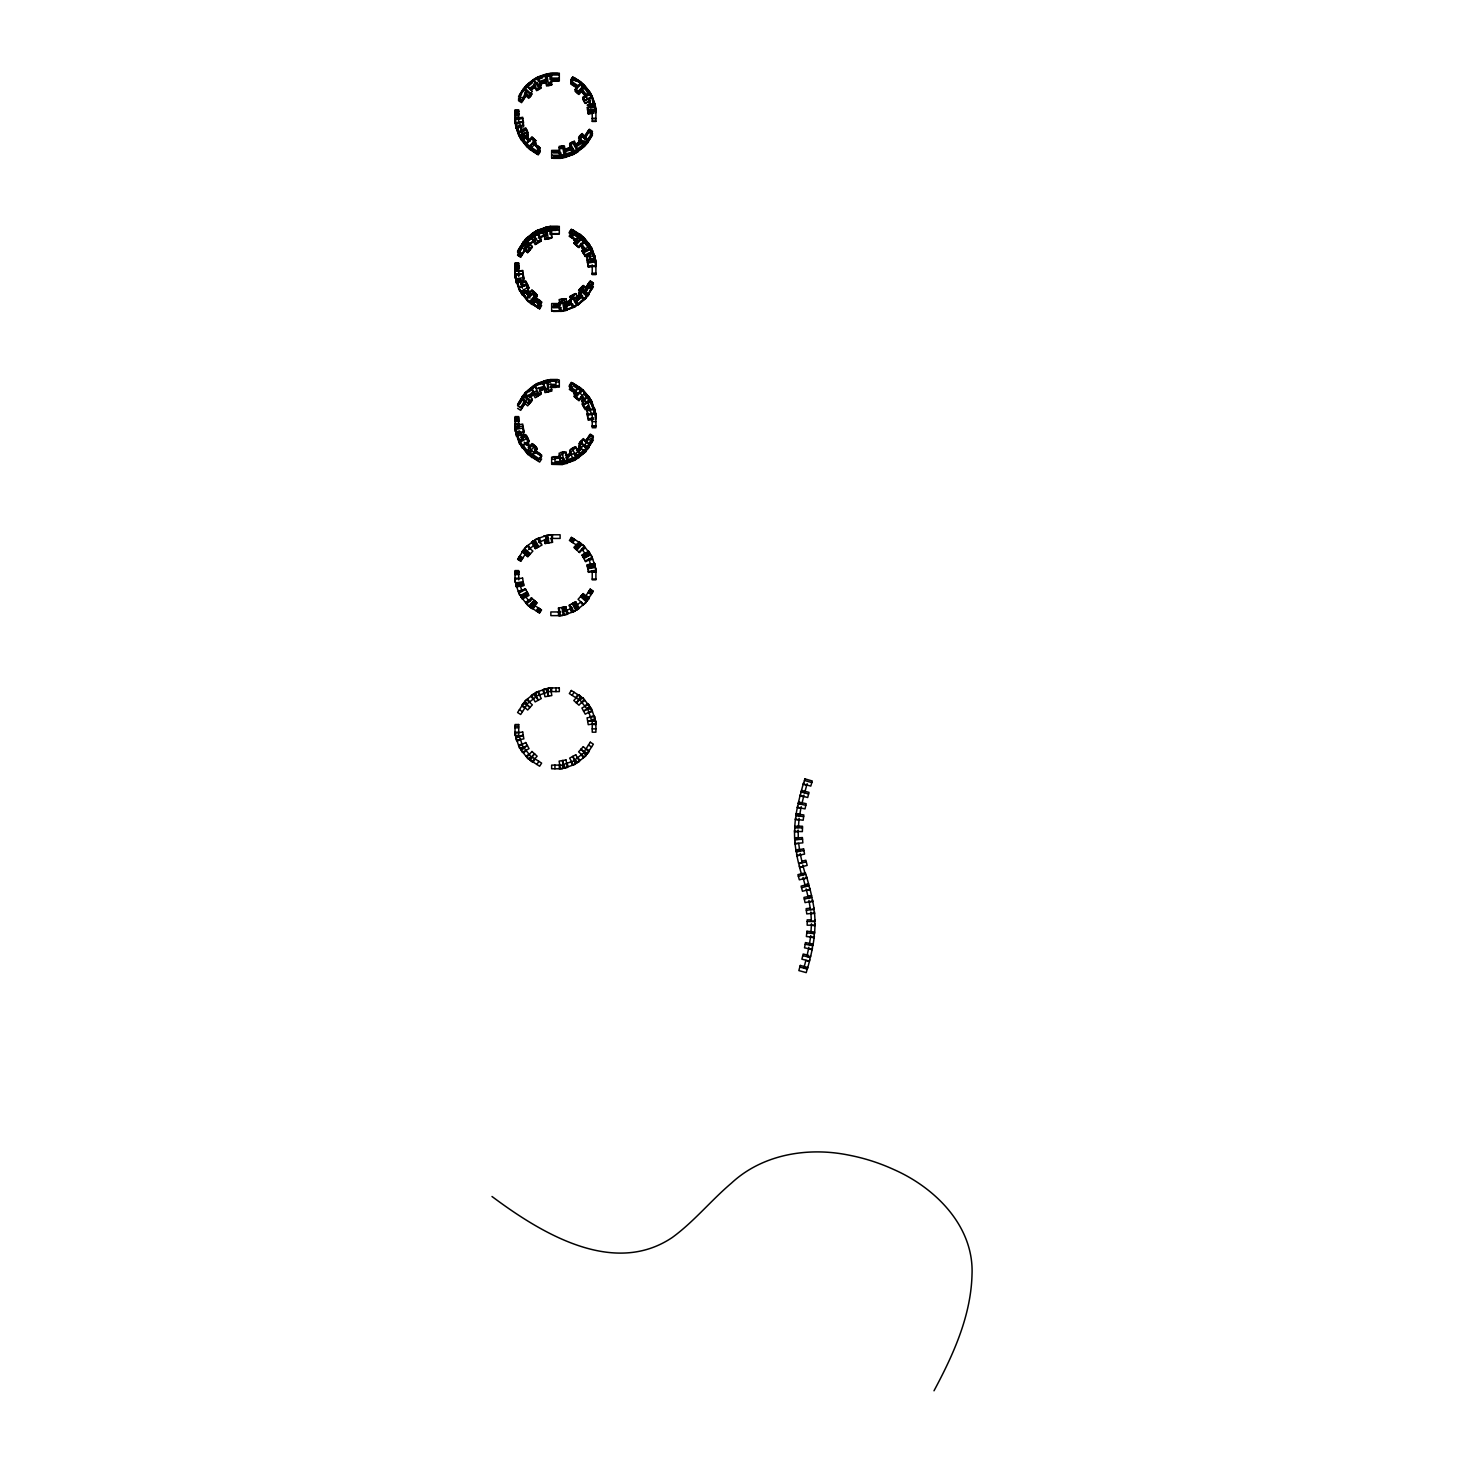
<?xml version="1.0" encoding="UTF-8"?>
<svg xmlns="http://www.w3.org/2000/svg" width="1464" height="1464" viewBox="0 0 1464 1464"><rect width="100%" height="100%" fill="white"/><g stroke="black" fill="none" stroke-linecap="round" stroke-linejoin="round"><path stroke-width="1.5" d="M814.844 919.886L814.826 925.211L807.176 925.193L807.176 919.868L811.019 919.886M794.897 826.007L794.714 831.332L802.364 831.607L802.547 826.282L796.819 826.062M811.44 923.784L810.928 933.08L814.606 933.282L815.1 923.985M795.483 817.955L794.678 827.233L798.337 827.544L799.143 818.266M796.288 813.947L795.574 819.218L803.169 820.243L803.864 814.954L798.173 814.204M810.763 935.569L809.354 944.774L812.996 945.323L814.387 936.118M797.569 805.987L795.94 815.155L799.545 815.796L801.192 806.646M808.897 947.263L806.884 956.358L810.47 957.163L812.483 948.068M800.405 794.257L798.228 803.297L801.796 804.175L803.974 795.117M810.599 955.846L809.336 961.024L801.888 959.194L803.169 954.016L808.75 955.388M809.83 959.798L807.451 968.802L803.901 967.869L805.859 960.457L809.409 961.391M803.608 782.673L801.137 791.64L804.669 792.628L807.158 783.643M933.995 1390.8C953.21 1354.895 970.888 1316.246 972.005 1274.851C974.237 1226.503 935.423 1187.816 893.9 1169.571A196.524 196.524 0 0 0 849.285 1155.224C808.421 1146.715 762.653 1154.053 731.378 1183.187C710.937 1200.498 693.973 1221.69 672.232 1237.519C613.196 1277.139 540.911 1233.017 491.996 1196.491M519.391 95.014L523.526 88.572M518.494 96.899L522.63 90.292M519.391 96.661L523.526 90.219M518.494 99.387L521.587 94.117M520.562 97.448L518.494 100.668L521.587 102.663L525.722 96.221M521.587 101.364L525.722 94.483M522.483 100.979L526.619 94.263M570.722 80.081L572.698 76.988L579.14 81.124L572.698 77.153L570.722 80.246M572.698 79.623L570.722 82.716L573.943 84.784M536.849 153.445L538.843 150.353M540.234 150.499L538.24 153.592L535.019 151.524M540.234 151.799L538.24 154.891L531.798 150.755M584.337 136.719L588.473 130.259L591.566 132.254M585.234 135.823L589.37 129.216L592.462 131.357L590.395 134.578M584.337 138.366L588.473 131.906L591.566 133.901M518.494 249.539L523.526 241.725M589.351 138.677L592.462 133.846L589.37 131.851M517.597 251.277L523.526 242.219M587.43 142.685L591.566 135.969M521.733 245.11L517.597 251.552L520.69 253.547M588.327 141.569L592.462 135.127M517.597 252.577L521.733 245.714M518.494 251.369L522.63 244.927M519.391 251.296L523.526 244.854M521.733 248.569L517.597 255.011L520.69 256.987M521.587 254.516L524.679 249.685M521.587 255.248L526.619 247.288L523.526 245.293L519.391 251.735L522.483 253.73M525.722 249.338L520.69 257.188L517.597 255.212M569.331 232.319L571.308 229.226L580.549 235.32M569.331 232.611L571.308 229.519M569.331 233.636L571.308 230.104M570.722 233.124L572.698 230.031M570.722 234.698L572.698 231.605L579.14 235.759M570.722 237.131L572.698 234.039M572.113 237.369L574.089 234.277L580.549 238.412L578.554 241.505L570.722 236.601M533.189 304.585L535.183 301.493L541.625 305.628L539.63 308.922L531.798 303.872M577.749 237.113L575.773 240.206L569.331 236.07L571.308 232.977L579.14 238.175M536.849 306.452L538.843 303.359L532.402 299.223L530.407 302.316L538.24 307.477M538.24 305.573L540.234 302.481L535.403 299.388M539.63 305.281L541.625 302.188L535.183 298.052M538.24 308.007L540.234 304.915L533.793 300.779M539.63 305.866L541.625 302.774M585.234 288.463L589.37 282.021M585.362 288.262L590.267 280.96L593.359 282.955M586.112 287.694L590.267 281.253L593.359 283.229L591.291 286.468M586.112 288.28L590.267 281.838L593.359 283.833L590.248 289.085M585.234 290.293L589.37 283.833L592.462 285.828M585.362 291.391L588.473 286.56L591.566 288.536M587.43 294.978L592.462 286.999M517.597 404.412L522.63 396.25M592.462 287.731L587.43 295.435L584.337 293.44L588.473 286.999L591.566 288.994M519.391 401.795L523.526 395.353M587.43 295.838L593.359 286.688L590.267 284.693L585.234 292.709L588.327 294.685M517.597 405.729L521.733 399.288M519.391 403.844L523.526 397.403M519.519 404.064L522.63 399.233M522.483 405.821L526.619 399.379M521.587 407.651L524.679 402.82M525.722 401.941L521.587 408.383L518.494 406.406M525.576 402.435L520.69 410.341L517.597 408.346M569.331 385.471L571.308 382.378L577.749 386.514M569.331 386.789L571.308 383.696L577.749 387.832M570.722 386.02L572.698 382.928L579.14 387.082M571.308 386.313L569.331 389.406L574.163 392.517M572.698 386.661L570.722 389.753L575.553 392.846M539.63 458.141L541.625 455.048L535.183 450.894M540.234 457.518L538.24 460.611L530.407 455.853M539.63 459.44L541.625 456.347L536.794 453.254M541.625 458.982L539.63 462.075L533.189 457.939M585.234 441.616L590.267 434.113L593.359 436.089M585.362 441.89L588.473 437.059M586.112 441.872L590.267 435.412L593.359 437.407L589.205 443.848M589.351 444.965L591.419 441.744M592.462 440.865L588.327 447.307L585.234 445.331M587.43 448.972L593.359 440.024L590.267 438.047M570.649 541.277L572.644 538.185M570.887 541.424L572.863 538.331M571.729 541.954L573.705 538.862M572.113 542.211L574.089 539.118M572.79 542.65L574.766 539.557M533.116 608.896L535.11 605.803M536.172 610.854L538.166 607.761M536.849 611.293L538.843 608.201M578.554 546.346L580.549 543.254M537.251 611.549L539.228 608.457M538.075 612.08L540.161 609.061M538.313 612.227L540.289 609.134M539.191 612.794L541.186 609.701M572.113 695.345L574.089 692.252M533.189 762.085L535.183 758.993M575.773 697.706L577.749 694.613M536.849 764.446L538.843 761.353M524.203 87.694L526.674 84.985M523.087 89.432L525.558 86.705M524.203 89.341L526.674 86.632M523.087 91.463L525.558 88.755L531.231 93.897L528.76 96.624L524.496 92.763M529.858 96.844L532.347 93.842M531.231 95.618L528.76 98.344L524.496 94.483M528.12 141.02L531.981 136.774L535.916 140.69M529.401 141.239L531.981 138.421L534.689 140.892M581.611 89.396L577.749 93.659L575.023 91.189M582.837 89.963L578.975 94.483L576.249 91.738M578.609 137.122L581.08 134.413M582.196 133.517L579.726 136.244L582.196 133.681L586.442 137.543M578.609 138.769L581.08 136.06M579.726 138.897L582.196 136.17L585.033 138.751M578.609 141.111L581.08 138.128M584.282 146.272L586.753 143.271L583.916 140.709M585.38 145.32L587.869 142.612M523.087 242.072L526.674 238.138M521.971 243.921L526.674 238.632M523.087 243.884L525.558 241.176M524.203 243.994L526.674 241.267L532.347 246.428L528.76 250.198M528.76 250.93L532.347 246.867L526.674 241.725L524.203 244.433L529.858 249.594M532.347 247.27L527.644 252.522L521.971 247.361L525.558 243.591L529.803 247.453M530.114 249.996L527.644 252.723L524.807 250.143M577.676 238.76L573.797 243.024L578.975 247.636L581.556 244.799M528.12 294.173L531.981 289.927L535.916 293.495M529.401 293.239L531.981 290.421L537.142 294.941M575.023 244.305L580.183 238.632L582.892 241.103M526.82 298.729L531.981 293.056L534.689 295.527M576.249 244.763L581.409 239.09L584.118 241.56L578.975 247.233L575.023 243.774M529.327 297.101L533.207 292.837L535.916 295.307L533.335 298.144M578.975 246.19L581.556 243.353M578.975 246.775L584.118 241.121L581.409 238.65M529.547 301.639L534.689 295.966L531.981 293.495L526.82 299.168L530.773 302.883M534.561 298.07L537.142 295.234L534.415 292.763M534.561 298.656L537.142 295.82L534.415 293.349M530.773 303.414L537.142 296.259M533.28 302.938L537.142 298.674L534.415 296.204M578.609 290.293L582.196 286.322M578.609 290.787L583.312 285.443L586.131 288.024M580.842 289.048L583.312 286.322M579.726 290.878L583.312 286.761M578.609 292.818L581.08 290.092M581.08 290.695L578.609 293.422L584.282 298.565L587.869 294.465M578.609 294.264L583.312 289.177M587.869 295.197L584.282 299.022L578.609 293.861L581.08 291.153L586.753 296.295M584.282 299.406L588.967 294.337L582.196 288.152M585.38 298.436L588.967 294.52M521.971 396.781L525.558 392.498M524.203 394.493L526.674 391.766M521.971 398.08L524.441 395.372M526.674 393.816L524.203 396.543L529.858 401.685L532.347 398.958L528.083 395.097M524.203 397.988L526.674 395.262M527.644 402.801L530.114 400.075L524.441 394.932L521.971 397.659L528.76 404.082L531.231 401.356M532.347 400.404L527.644 405.857L523.398 401.996M576.377 393.523L573.797 396.36L578.975 400.77L581.556 397.933M528.12 447.801L531.981 443.555L537.142 448.094L534.561 450.912M580.183 391.254L575.023 396.909L577.749 399.398M581.409 391.181L576.249 396.854L578.975 399.324L584.118 393.67M532.127 450.912L529.547 453.73L526.82 451.26L531.981 445.605L534.689 448.076M534.561 452.23L537.142 449.393L534.415 446.923M579.726 442.201L583.312 438.578L586.131 441.158M578.609 443.921L581.08 441.195M580.842 442.622L583.312 439.895M579.726 445.184L582.196 442.457M578.609 447.417L582.196 443.189M586.497 447.325L588.967 444.617L583.312 439.456L580.842 442.183L587.869 448.332L585.38 451.058M584.282 452.559L588.967 447.673M577.731 543.181L573.87 547.426L579.561 552.605L584.722 546.95L579.012 541.753M580.128 542.76L574.968 548.433L580.33 542.943M575.901 549.293L578.481 546.456M526.82 604.01L531.981 598.337M576.249 549.604L581.409 543.931M529.748 601.484L532.31 598.648M576.853 550.135L581.995 544.462M528.943 605.931L534.104 600.277M529.547 606.48L534.689 600.807M578.975 552.074L584.118 546.401M529.895 606.791L535.037 601.118M530.718 607.542L535.769 601.796M530.828 607.633L535.97 601.979M534.177 605.51L536.757 602.674M576.249 702.738L581.409 697.065M576.523 702.995L581.684 697.322M529.273 759.377L534.415 753.704M529.547 759.615L534.689 753.96M527.461 84.217L533.482 79.495M526.162 85.589L532.182 80.849M526.162 85.754L532.182 81.014M527.461 85.864L533.482 81.142M526.162 87.785L532.182 83.064M529.95 89.505L534.452 85.937M531.249 89.652L535.751 86.102M531.249 89.926L534.452 87.675M575.187 144.881L581.208 140.141M576.487 144.204L581.007 140.636M576.487 144.369L581.007 140.819M576.706 145.339L581.208 141.788M578.006 145.229L582.507 141.679L584.777 144.552L578.774 149.291M578.006 145.668L581.007 143.289M578.774 149.731L584.777 144.991M577.475 151.487L583.477 146.748M577.475 151.762L584.777 146.29M526.162 238.394L533.482 232.648M524.862 239.748L533.482 233.142M530.883 235.301L524.862 240.041L527.132 242.933M524.862 240.627L529.382 237.077M524.862 241.066L527.882 238.687M526.162 240.206L532.182 235.484M527.461 240.517L533.482 235.777M524.862 243.482L530.883 238.76M532.182 237.9L526.162 242.64L528.431 245.531L534.452 240.791M528.65 245.183L534.452 240.261M581.995 244.634L584.886 242.365M526.07 298.382L528.962 296.094L524.222 290.092L521.33 292.361L527.095 299.809M576.487 297.009L581.208 293.312M577.786 296.314L581.208 293.788M577.786 296.606L580.805 294.246M576.487 298.821L581.007 295.271M576.706 299.992L581.208 296.442M582.507 296.515L576.487 301.255L578.774 304.146L586.076 298.217M580.275 301.694L584.777 298.144M577.475 304.915L584.777 298.876M524.862 392.901L532.182 386.807M527.461 391.016L533.482 386.276M524.862 394.2L530.883 389.479M528.962 391.876L533.482 388.326M529.73 395.939L535.751 391.217M529.95 396.964L534.452 393.413M530.151 397.348L533.152 394.987M585.71 402.618L588.601 400.349M589.608 400.477L586.735 402.746L581.995 396.726M576.487 450.143L579.506 447.783M576.706 450.491L581.208 446.941M577.786 450.766L580.805 448.405M581.208 448.99L575.187 453.712L577.475 456.603L583.477 451.864M578.006 451.955L581.007 449.576M584.777 452.028L578.774 456.75L576.487 453.858M578.975 456.86L583.477 453.309M580.073 456.292L586.076 451.553M524.936 547.792L534.122 540.564L536.391 543.455L528.504 549.659M528.065 605.748L520.836 596.562L523.728 594.293L529.492 601.631M521.33 597.202L524.222 594.915M524.515 595.281L521.623 597.568L528.156 593.89M582.489 550.098L585.38 547.829M525.576 602.582L528.467 600.313M586.442 555.112L589.333 552.843M526.07 603.205L528.962 600.935M586.735 555.478L589.608 553.209M586.021 602.619L576.834 609.847L574.565 606.956L581.208 601.722L583.477 604.614M581.995 702.61L584.886 700.341M523.38 752.935L526.271 750.666M584.685 706.032L587.576 703.763M526.07 756.357L528.962 754.088M534.397 78.891L537.636 77.135M532.951 80.026L536.172 78.269M532.951 80.191L536.172 78.434M538.075 89.341L541.296 87.566M538.075 89.597L541.296 87.84L539.466 84.217M539.85 88.92L536.629 90.677L533.866 85.644M522.337 129.637L525.704 127.807L527.461 131.028M582.69 97.759L590.212 93.769L591.968 97.008L585.252 100.668L583.496 97.448M520.653 132.199L525.704 129.454L527.461 132.675M585.161 96.953L590.212 94.208L591.968 97.429M521.458 132.51L526.491 129.765L528.248 132.986M524.807 132.712L519.775 135.475L521.532 138.696L528.248 135.017L526.491 131.797M589.498 97.795L584.465 100.559L582.69 97.319L589.406 93.659L591.182 96.88M520.745 138.421L527.461 134.743M585.252 103.175L590.285 100.412M588.62 101.62L585.252 103.45L583.496 99.955M569.642 143.399L572.882 141.642M571.106 142.941L574.327 141.185L577.072 146.4M571.106 143.124L574.327 141.349M572.882 143.289L569.642 145.046L571.491 148.413M576.542 152.073L573.321 153.848L569.642 147.132M573.321 154.123L576.542 152.347M574.766 153.61L577.987 151.835M532.951 232.831L537.636 230.305M531.505 233.965L536.172 231.312M531.505 234.258L534.726 232.483M532.951 234.661L536.172 232.886M534.397 235.192L537.636 233.417L541.296 240.59L538.075 242.347L534.397 235.631L537.636 233.874M536.172 235.32L531.505 237.699L535.165 244.616L541.296 240.993L539.466 237.625M538.075 241.304L541.296 239.547L539.466 236.18M538.075 241.908L541.296 240.151M536.629 243.262L539.85 241.505M520.653 283.723L525.704 280.96L528.248 285.864M522.337 283.284L525.704 281.454L529.053 287.694M586.936 247.8L581.903 250.545L585.252 256.584L588.62 254.754M582.69 252.174L589.406 248.496M520.653 286.853L525.704 284.089L527.461 287.767L520.745 291.428M521.532 292.288L518.97 288.207L525.704 284.547M583.496 252.961L590.212 249.301M523.929 286.303L527.278 284.474M586.131 254.48L589.498 252.65M586.936 254.828L591.968 252.083M521.532 293.532L528.248 289.872M574.327 293.99L569.642 296.57L571.491 299.937M569.642 297.046L575.773 293.532L577.603 296.899M572.552 295.582L575.773 293.825L578.536 298.876M571.106 297.576L574.327 295.82M572.882 297.942L569.642 299.699L573.321 306.854L576.542 305.098L572.882 298.382L569.642 300.138M572.552 299.04L575.773 297.284L577.603 300.632M574.766 306.196L577.987 304.439M573.321 307.257L579.451 304M532.951 385.984L536.172 384.209M534.397 385.691L537.636 383.934M531.505 388.418L534.726 386.661M539.85 394.658L536.629 396.415L533.866 391.382M538.075 395.902L541.296 394.127L539.466 390.778M538.404 395.994L535.165 397.769L532.42 392.718M520.653 437.352L525.704 434.588L529.053 440.554M523.124 437.388L526.491 435.54L528.248 438.761M583.496 405.07L590.212 401.392L591.968 404.613M587.814 406.168L584.465 408.017L582.69 404.778L589.406 401.118L591.182 404.339M588.62 406.461L585.252 408.291L582.69 404.046M588.62 407.907L585.252 409.737L581.903 403.881M571.106 448.899L574.327 447.142M572.552 449.759L575.773 448.002M572.882 450.473L569.642 452.248L573.321 458.964L576.542 457.207L572.552 449.32L575.773 447.563L579.451 454.279L576.212 456.036M574.766 459.348L577.987 457.573L576.157 454.224M573.321 460.41L576.542 458.653M576.212 459.092L579.451 457.335M582.16 555.368L588.876 551.69M582.654 556.283L589.388 552.623M582.782 556.521L589.516 552.861M583.258 557.4L588.308 554.636M518.97 593.048L525.704 589.37M583.496 557.802L590.212 554.142M583.88 558.516L590.596 554.838M520.361 595.573L527.077 591.895M520.745 596.269L527.461 592.609M585.252 561.023L591.968 557.363M520.964 596.69L527.681 593.012M521.568 597.788L528.284 594.128M583.496 710.955L590.212 707.277M583.66 711.266L590.376 707.606M520.562 749.092L527.278 745.432M520.745 749.422L527.461 745.743M538.624 76.677L545.871 74.17L547.06 77.647M537.068 77.555L544.297 75.048M537.068 77.72L544.297 75.213M538.624 78.324L545.871 75.817M537.068 79.77L542.485 77.885M540.07 82.606L545.505 80.74M540.07 83.045L545.505 81.179M539.832 83.869L547.06 81.362L545.871 77.885M539.832 84.143L547.06 81.636M540.07 84.345L545.505 82.46M592.426 97.996L588.949 99.204L591.456 106.433L594.933 105.225L591.877 95.727L594.933 104.017M520.031 126.142L516.554 127.35L519.061 135.017M590.925 106.195L594.384 105.005M518.531 131.687L521.989 130.479M563.878 149.621L571.125 147.114M565.452 149.401L570.869 147.535M565.452 149.584L570.869 147.699M563.878 151.268L571.125 148.761M565.086 156.813L572.314 154.306M565.086 157.069L572.314 154.58M566.641 156.813L573.888 154.306M537.068 230.36L545.871 227.341M535.495 231.239L545.871 227.817M542.741 229.025L535.495 231.532L536.702 235.009M535.495 232.117L540.93 230.232M544.297 229.683L537.068 232.19L538.276 235.667M538.624 232.959L545.871 230.47M535.495 234.972L542.741 232.465L543.949 235.942M537.068 234.606L544.297 232.099M539.832 237.278L545.249 235.411M538.276 238.083L545.505 235.576M591.877 252.613L588.418 253.821L590.925 261.05L594.384 259.842L591.346 250.875M516.023 279.972L519.482 278.782L521.989 286.011L518.531 287.219M592.426 253.528L588.949 254.718L591.456 261.965L594.933 260.757L592.426 253.071M516.554 282.186L520.031 280.997M565.452 302.225L571.125 300.266M565.452 302.462L571.125 300.76M567.007 302.298L570.631 301.053M565.452 304.036L570.869 302.17M565.69 305.281L571.125 303.396M573.888 306.909L565.086 309.819L563.878 306.342L571.125 303.853L572.314 307.312M565.086 310.222L570.521 308.337M575.443 306.726L566.641 309.929L565.452 306.47L572.68 303.963L573.888 307.422M537.068 383.513L544.297 381.006M535.495 384.392L542.741 381.884M538.624 383.477L545.871 380.969M535.495 385.691L542.741 383.184M542.247 384.263L545.871 383.001M539.832 388.985L545.249 387.1M540.07 390.065L545.505 388.198M541.643 389.808L545.249 388.546M540.326 390.54L543.949 389.296M516.554 434.808L520.031 433.6M593.853 408.401L590.376 409.591L587.869 402.362L591.346 401.154L593.853 408.822M565.452 455.359L570.869 453.492M567.007 455.158L570.631 453.913M565.69 455.78L571.125 453.895M565.69 457.829L569.313 456.567M572.314 459.422L565.086 461.929L563.878 458.452M566.641 462.551L573.888 460.044M565.086 463.374L572.314 460.867M568.215 462.569L575.443 460.062M535.586 539.301L546.621 535.476L547.829 538.953L538.587 542.156M516.023 584.813L519.482 583.605M588.949 559.559L592.426 558.351M589.223 560.328L592.682 559.12M516.499 586.186L519.976 584.996M516.591 586.442L520.013 585.106M518.256 591.291L521.733 590.083M591.31 566.348L594.787 565.159M518.531 592.042L521.989 590.852M591.456 566.788L594.933 565.598M572.497 608.201L563.128 611.458L564.317 614.917L575.37 611.092M588.949 712.712L592.426 711.504M517.103 741.077L520.58 739.887M590.376 716.811L593.853 715.603M518.531 745.194L521.989 743.987M803.443 873.148L797.917 874.685L799.344 879.827L806.719 877.778L805.292 872.636M798.356 876.277L805.731 874.228M803.407 879.004L806.957 878.034M805.017 884.787L808.549 883.817M799.655 867.64L803.205 866.67M808.512 884.164L801.101 886.123L802.455 891.265L809.867 889.325L808.933 885.775L801.522 887.715M802.162 861.161L805.877 860.228L807.158 865.407L799.728 867.255L798.85 863.687L806.28 861.839M806.536 890.478L810.123 889.618M807.945 896.316L811.514 895.456M796.928 855.909L800.515 855.104M811.477 895.84L803.974 897.414L805.054 902.629L812.557 901.074L811.806 897.469L804.303 899.024M796.379 851.883L803.901 850.493M546.932 73.914L550.556 73.31M545.303 74.682L548.927 73.914M546.932 75.561L550.556 74.957M548.927 76.128L545.303 76.732L546.566 84.29L550.189 83.668M548.195 85.186L551.818 84.564M548.195 85.461L551.818 84.839L551.196 80.794M550.189 85.406L546.566 86.01L545.615 80.355M587.357 105.06L594.915 103.798L595.793 110.349M587.357 105.225L594.915 103.962M517.03 118.236L522.703 117.285L523.581 123.031M589.534 106.03L595.189 105.079L595.793 108.702M515.145 119.774L522.703 118.493M587.357 107.714L595.189 106.305M589.534 107.677L595.189 106.726M587.631 110.075L593.304 109.123M515.419 122.72L522.977 121.457L523.581 125.52M595.519 109.617L587.979 110.898L587.357 107.275L594.915 105.994L595.519 110.056M515.767 123.397L523.307 122.116M588.254 111.191L595.793 109.928M587.979 112.618L591.749 111.978M588.254 113.698L593.908 112.746M516.023 126.343L523.581 125.081M593.908 113.021L588.254 113.972L587.357 108.995M562.743 145.796L559.12 146.4L560.401 155.166L564.024 154.562L562.743 147.004L559.12 147.626M560.749 146.638L564.372 145.851L565.324 151.689M559.12 148.047L562.743 147.443M560.749 148.669L564.372 148.065L565.653 155.623L562.03 156.227M564.024 157.069L560.401 157.673L559.12 150.115M560.401 157.947L564.024 157.343M562.03 157.947L565.653 157.343L564.372 148.505M545.303 227.341L550.556 226.463M543.675 227.945L550.556 226.957M547.298 227.615L543.675 228.238L544.297 232.007M548.927 228.549L545.303 229.153L545.926 232.922M546.932 230.196L550.556 229.592L551.818 237.992L544.937 239.236M550.556 230.049L546.932 230.653L548.195 238.193M547.298 231.074L543.675 231.678L544.937 239.437L550.189 238.522M548.927 230.964L545.303 231.587L546.566 239.126M546.566 238.595L551.818 237.589M587.082 256.859L594.64 255.596M517.03 271.389L522.703 270.437L523.856 278.526M587.357 259.695L594.915 258.414L595.793 265.002M518.915 271.572L522.703 270.932M587.357 262.111L594.915 260.848M517.03 274.518L522.703 273.567L523.856 281.582L516.298 282.845L515.145 274.848M519.189 274.518L522.977 273.878M515.145 275.287L522.703 274.024M587.631 263.099L595.189 261.818M588.254 266.265L592.023 265.643M515.767 278.91L523.307 277.648M588.254 266.723L595.793 265.442M593.908 266.155L588.254 267.107L587.082 260.317L594.64 259.037L595.793 265.844M516.023 281.198L523.581 279.917M516.298 282.662L523.856 281.381M564.372 298.674L559.12 299.571L560.072 305.226M560.749 299.516L566.019 298.729L566.971 304.677M562.377 299.626L566.019 299.022M560.749 301.09L564.372 300.486L565.013 304.256M562.743 302.078L559.12 302.7L560.401 310.697L565.653 309.929M559.12 303.139L562.743 302.536L564.024 310.075M562.377 303.066L566.019 302.462L567.282 310.02L563.658 310.624M560.749 303.524L564.372 302.902L565.653 310.46M562.03 311.063L567.282 310.222M545.303 380.475L548.927 379.871M543.675 381.079L547.298 380.475M546.932 380.713L550.556 380.091M543.675 382.397L547.298 381.793M550.556 382.141L546.932 382.745L548.195 390.302L551.818 389.698M550.189 391.144L546.566 391.748L545.926 387.978M548.195 391.748L551.818 391.126L550.867 384.026M548.561 391.968L544.937 392.572L544.297 388.802M517.03 425.018L522.703 424.066L523.856 430.8M587.704 414.221L595.244 412.958M517.03 427.067L522.703 426.115L523.856 432.1M587.631 415.19L595.189 413.928L595.793 417.551M523.252 428.037L515.694 429.318L516.298 432.941L523.856 431.679M588.254 418.814L593.908 417.862M593.908 419.308L588.254 420.26L587.357 414.001M523.581 432.539L516.023 433.82L515.145 427.378M560.749 452.413L564.372 451.809M562.377 452.486L566.019 451.864L566.641 455.652M562.743 452.596L559.12 453.2L560.072 458.854M562.743 454.627L559.12 455.231L560.401 462.789L564.024 462.185L562.377 453.364L566.019 452.742L567.282 460.3L563.658 460.904M562.03 463.685L565.653 463.082M560.401 464.234L564.024 463.63M563.658 463.96L567.282 463.356L566.641 459.586M543.748 536.025L551.342 534.744L552.623 542.302L545.011 543.565L544.388 539.795M587.174 565.177L594.732 563.914M587.357 566.22L594.896 564.958M587.393 566.495L594.951 565.214M587.558 567.465L595.116 566.202M587.631 567.922L595.189 566.659M587.778 568.727L595.317 567.446M515.621 582.947L523.179 581.684M515.767 583.752L523.307 582.471M588.254 571.546L595.793 570.283M519.61 583.569L523.38 582.928M516.005 585.179L523.545 583.916M516.042 585.454L523.6 584.191M516.225 586.497L523.764 585.216M587.631 721.075L595.189 719.812M587.704 721.441L595.244 720.16M515.694 736.538L523.252 735.257M515.767 736.886L523.307 735.623M809.189 902.025L812.831 901.421M795.062 843.941L798.703 843.429L799.747 851.023L796.105 851.517L794.824 842.294M795.885 849.889L799.527 849.376M809.958 908.192L806.152 908.632L806.756 913.92L814.368 913.06L813.746 907.753M806.335 910.279L813.947 909.4M796.672 838.03L802.4 837.536L802.839 842.861L795.208 843.502L794.769 838.177M794.897 839.842L802.528 839.183M810.946 913.664L814.606 913.463M794.495 831.753L798.173 831.68M794.623 837.756L798.301 837.683M551.654 73.2L559.303 73.2L559.303 80.868L551.654 80.868M549.988 73.529L557.656 73.529M557.656 73.694L549.988 73.694L549.988 79.422L557.656 79.422M559.303 74.408L551.654 74.408L551.654 78.086L559.303 78.086M551.654 74.847L559.303 74.847M551.91 79.861L557.656 79.861M551.654 80.593L559.303 80.593M551.91 81.142L557.656 81.142M595.903 110.697L592.225 110.697L592.225 121.457L595.903 121.457L595.903 108.482M515.035 111.008L518.713 111.008M592.225 111.008L595.903 111.008M515.035 111.447L518.713 111.447M515.035 111.795L518.713 111.959M515.035 113.515L518.713 113.515M515.035 113.789L518.713 113.789M515.035 114.009L518.713 114.009M515.035 114.448L518.713 114.448M515.035 115.729L518.713 115.729M515.035 117.468L518.713 117.468M592.225 118.346L595.903 118.346M515.035 118.675L518.713 118.675M592.225 118.675L595.903 118.675M515.035 119.115L518.713 119.115M592.225 121.183L595.903 121.183M559.303 150.389L551.654 150.389L551.654 158.057L559.303 158.057M553.301 150.719L559.047 150.719M553.301 150.883L559.047 150.883M551.654 151.597L559.303 151.597L559.303 155.275L551.654 155.275M551.654 152.036L559.303 152.036M553.301 152.933L560.95 152.933L560.95 156.611L553.301 156.611M551.654 157.783L559.303 157.783M553.301 158.332L560.95 158.332M549.988 226.353L559.303 226.371L559.303 234.002L551.654 234.002M548.341 226.682L557.656 226.591M559.303 226.847L548.341 226.975L548.341 230.635M548.341 227.56L555.991 227.56M549.988 228.164L557.656 228.164M551.654 229.482L559.303 229.482M559.303 229.94L551.654 229.94L551.654 233.618L559.303 233.618M548.341 230.415L555.991 230.415M557.656 234.258L549.988 234.258L549.988 230.598M515.035 263.447L518.713 263.447M515.035 264.838L518.713 264.838M515.035 265.496L518.713 265.496M515.035 266.082L518.713 266.082M515.035 266.54L518.713 266.594M592.225 266.54L595.903 266.54M515.035 266.869L518.713 266.942M515.035 267.583L518.713 267.473M515.035 267.894L518.713 267.894M515.035 268.315L518.713 268.315M515.035 268.845L518.713 268.845M515.035 270.328L518.713 270.328M515.035 270.529L518.713 270.62M515.035 271.115L518.713 271.115M592.225 273.201L595.903 273.146M515.035 273.75L518.713 273.75M592.225 273.75L595.903 273.75M518.713 274.079L515.035 274.189L516.023 278.764M592.225 274.189L595.903 274.189M559.303 303.542L551.654 303.542L551.654 311.192L559.303 311.192M553.301 303.78L559.047 303.78M554.947 304.146L560.694 304.146M553.301 305.354L559.047 305.354M551.654 306.671L559.303 306.671M551.654 307.129L559.303 307.129L559.303 310.789L551.654 310.789M553.301 307.769L560.694 307.605M553.301 311.448L562.615 311.283M549.988 379.487L557.656 379.487M548.341 379.817L555.991 379.817M551.654 380L559.303 380L559.303 387.155L549.988 386.88M548.341 381.134L555.991 381.134M555.478 382.031L559.303 382.031M551.654 385.709L559.303 385.709M550.244 387.429L555.991 387.429M595.903 414.001L592.225 414.001L592.225 427.744L595.903 427.744L595.903 413.123M515.035 417.752L518.713 417.752M515.035 418.631L518.713 418.631M515.035 419.729L518.713 419.729M515.035 420.077L518.713 420.077M515.035 421.046L518.713 421.046M515.035 421.467L518.713 421.467M592.225 421.65L595.903 421.65M515.035 423.663L518.713 423.663M515.035 424.249L518.713 424.249M592.225 425.804L595.903 425.804M515.035 426.298L518.713 426.298M592.225 426.298L595.903 426.298M515.035 428.275L518.713 428.275L518.713 416.6L515.035 416.6L515.035 431.331M553.301 456.677L559.047 456.677M560.694 457.006L551.654 457.171L551.654 464.344L562.615 464.619M554.947 458.324L560.694 458.324M551.654 459.22L555.478 459.22M551.654 462.899L559.303 462.899M553.301 464.07L560.95 464.07L560.95 460.391M548.414 534.781L560.108 534.781L560.108 538.441L550.336 538.441M515.035 571.381L518.713 571.381M592.225 571.381L595.903 571.381M515.035 571.838L518.713 571.838M592.225 572.186L595.903 572.186M515.035 572.827L518.713 572.827M515.035 573.101L518.713 572.955M515.035 574.163L518.713 574.163M515.035 574.602L518.713 574.602M515.035 578.225L518.713 578.225M592.225 579.03L595.903 579.03M560.877 611.952L550.848 611.952L550.848 615.63L562.524 615.63M592.225 724.515L595.903 724.515M515.035 726.181L518.713 726.181M515.035 727.828L518.713 727.828M592.225 728.871L595.903 728.871M515.035 732.183L518.713 732.183M807.176 921.515L814.844 921.533M794.842 827.654L802.492 827.929M811.349 925.431L815.009 925.632M795.336 819.602L798.996 819.913M806.756 932.897L814.368 933.666M796.068 815.576L803.644 816.601M810.507 937.198L814.149 937.765M797.276 807.616L800.899 808.274M796.233 813.527L799.838 814.185M805.2 944.225L812.721 945.671M798.319 803.699L805.804 805.292M808.549 948.873L812.136 949.679M800.021 795.867L803.59 796.727M802.766 955.626L810.214 957.456M801.211 792.006L808.604 793.946M803.169 784.265L806.719 785.253M799.82 967.027L807.213 969.077M804.45 780.458L811.806 782.581M574.089 77.537L580.549 81.673M574.089 79.184L580.549 83.32M575.919 81.252L572.698 79.184L570.722 82.277L577.164 86.431M572.113 84.345L576.944 87.456M570.722 84.015L577.164 88.151M519.391 98.729L522.483 100.705M518.494 98.948L521.587 100.924M535.623 144.552L538.843 146.62M535.403 144.753L540.234 147.864M535.403 144.918L540.234 148.029M535.623 146.199L538.843 148.267M537.014 147.992L540.234 150.06L538.24 153.153L531.798 149.017M530.407 149.291L536.849 153.702M572.698 229.793L580.549 234.844M574.089 233.837L580.549 237.973M572.113 236.93L575.334 238.998M569.331 236.253L577.164 241.267M590.267 282.278L593.359 284.254M589.37 286.267L592.462 288.243M517.597 252.156L520.69 254.132M518.494 253.784L521.587 255.779M535.403 297.558L540.234 300.669M535.183 297.759L541.625 301.895M535.623 300.852L538.843 302.92M530.407 301.877L536.849 306.013M530.407 302.719L539.63 308.721M574.089 384.337L580.549 388.472M574.089 386.368L580.549 390.504L578.554 393.596L572.113 389.461M570.722 389.021L573.943 391.089M589.37 435.156L592.462 437.15M535.403 450.711L540.234 453.803M532.402 451.315L535.623 453.401M530.407 454.426L536.849 458.561M589.974 589.498L593.066 591.493M589.406 590.395L592.499 592.371M589.26 590.614L592.353 592.591M588.729 591.456L591.822 593.432M523.526 550.135L526.619 552.129M588.473 591.84L591.566 593.835M523.27 550.537L526.363 552.514M588.034 592.517L591.127 594.512M522.593 551.599L525.686 553.575M586.076 595.573L589.168 597.55M585.838 595.939L588.931 597.934M519.812 555.899L522.904 557.894M519.391 556.576L522.483 558.571M519.134 556.979L522.227 558.955M518.531 557.912L521.55 560.017M517.872 558.919L520.983 560.913M588.473 744.993L591.566 746.969M521.733 706.069L524.826 708.045M586.112 748.653L589.205 750.629M519.391 709.729L522.483 711.705M584.118 84.821L580.183 81.581L582.892 84.217M581.409 83.997L584.118 86.468M581.409 86.065L584.118 88.81M575.023 89.89L577.749 92.36M525.613 92.708L529.858 96.569M578.609 140.855L584.282 145.997M533.207 138.385L535.916 140.855M533.207 140.416L535.916 142.886L530.773 148.559L528.047 146.089M533.207 140.855L535.916 143.326M533.207 142.154L535.916 144.625M526.82 146.144L529.547 148.889M528.047 147.809L530.773 150.28M580.183 234.386L584.118 237.992M578.957 233.618L584.118 238.467M578.957 233.892L581.684 236.363M580.183 236.216L582.892 238.687M578.957 237.351L581.684 239.822M573.797 239.565L576.523 242.036M573.797 240.151L576.523 242.621M573.797 243.207L577.749 246.775M583.312 285.736L587.558 289.598M580.842 288.445L583.66 291.025M582.196 290.567L587.869 295.728M579.726 293.294L582.562 295.874M524.496 247.599L528.76 251.46M533.207 295.271L537.142 298.876M526.82 299.571L531.999 304.347M528.047 300.943L531.999 304.549M580.183 387.539L582.892 390.01M578.957 386.752L584.118 391.62M578.957 388.07L581.684 390.54M573.797 392.425L576.523 394.896M573.797 393.743L576.523 396.213M575.023 396.177L577.749 398.647M533.207 444.159L535.916 446.63M534.415 449.558L537.142 452.028M531.999 454.627L529.273 452.156L534.415 446.502L537.142 448.972L530.773 456.018L528.047 453.547M528.047 452.815L530.773 455.286M526.82 452.705L531.999 457.683M582.947 593.927L588.62 599.069M582.251 594.695L586.497 598.556M582.068 594.896L584.905 597.477M581.391 595.647L587.064 600.789M581.08 595.976L586.753 601.137M580.531 596.58L586.204 601.722M524.734 548.671L530.407 553.831M524.203 549.274L529.858 554.417M523.892 549.622L529.547 554.764M523.215 550.354L528.888 555.497M522.337 551.342L527.992 556.485M581.08 749.129L586.753 754.271M580.842 749.403L586.497 754.546M524.441 702.153L530.114 707.295M524.203 702.427L529.858 707.569M583.862 84.656L589.608 91.646M583.862 84.821L588.601 90.841M584.886 87.273L589.608 93.293M583.862 87.309L588.601 93.33M587.247 92.342L589.608 95.361M582.16 91.079L585.71 95.599M581.995 91.61L586.735 97.631M580.97 90.859L586.735 97.905M526.582 136.353L528.962 139.373M526.436 136.664L529.986 141.166M526.582 138L528.962 141.02M525.247 137.195L528.797 141.715M522.355 139.464L527.095 145.485M522.355 139.904L524.716 142.923M521.33 139.336L526.07 145.357M521.33 139.611L527.095 147.205M583.862 237.461L589.608 244.799M582.837 236.509L589.608 245.293M583.862 239.291L588.601 245.312M586.058 242.823L588.437 245.824M584.886 241.908L589.608 248.368L586.735 250.655L580.97 243.463M582.837 240.242L587.576 246.263M583.862 241.706L588.601 247.727M580.97 243.976L585.71 249.996M527.607 290.805L529.986 293.807M527.443 290.933L529.986 294.063M527.443 291.226L531.011 295.728M526.436 291.116L529.986 295.637M526.582 292.654L528.962 295.655M525.247 292.031L529.986 298.052M522.52 292.818L526.07 297.338M522.355 293.056L527.095 299.077M522.52 293.422L526.07 297.924M522.355 294.319L528.12 301.657M582.837 389.644L588.601 396.634M584.886 392.407L589.608 398.428M582.837 390.961L587.576 396.982M584.886 394.457L588.437 398.977M583.862 393.596L588.601 399.617M580.97 396.598L584.52 401.118M581.135 397.366L583.496 400.367M527.607 443.94L529.822 447.087M524.222 442.183L526.582 445.184M521.33 444.452L526.07 450.473M522.355 446.923L527.095 452.943M522.52 447.398L528.12 454.792M582.892 544.663L590.12 553.85L587.229 556.119L581.702 549.11M533.482 541.058L537.672 547.408M580.586 602.216L582.855 605.108M578.829 608.274L576.56 605.382L578.609 608.438M528.101 545.303L530.371 548.195M527.461 545.798L529.73 548.689M575.187 606.462L577.475 609.353M581.208 754.857L583.477 757.748M530.883 696.26L533.152 699.133M577.786 757.547L580.073 760.438M527.461 698.95L529.73 701.823M590.212 92.561L591.968 95.782M589.406 91.445L591.182 94.831M589.406 94.099L591.182 97.319M582.69 99.058L584.465 102.279M574.327 143.399L577.987 150.115L574.766 151.872L571.106 145.156M537.636 78.781L541.296 85.498M537.105 82.149L539.85 87.2L536.629 88.956L533.866 83.906M588.62 243.134L591.968 248.953M588.62 243.427L590.376 246.647M588.62 244.012L590.376 247.233M589.406 246.08L591.182 249.301M526.491 132.236L528.248 135.457M590.212 248.843L591.968 252.522L585.252 256.2L582.69 250.911M588.62 246.867L591.182 251.717M526.491 133.517L528.248 136.756L521.532 140.416L519.775 137.195M581.903 246.812L583.66 250.033M581.903 247.105L583.66 250.326M581.903 247.69L583.66 251.351M583.496 251.918L585.252 255.139M518.97 135.182L520.745 138.696M581.903 250.747L583.66 253.967M574.327 298.235L577.987 304.97M533.866 238.76L536.629 243.793M589.406 397.403L591.182 400.624M588.62 396.287L591.968 402.582M527.278 285.059L529.053 288.298M588.62 397.586L590.376 400.825M528.248 287.438L526.491 284.217L523.124 286.047L521.202 280.74M526.491 285.388L528.248 288.609M589.406 400.386L591.182 403.607M526.491 286.651L529.053 291.153L522.319 294.813L518.97 288.609M581.903 399.947L583.66 403.186M581.903 401.264L583.66 404.485M519.775 290.311L522.319 295.014M577.603 450.052L575.773 446.685L569.642 450.198L571.491 453.565M538.551 387.649L541.296 392.681L538.075 394.457L536.245 391.089M527.278 438.651L529.053 441.872M527.461 439.859L525.704 436.638L518.97 440.316L521.532 445.422M526.491 438.523L528.248 441.762M527.278 441.268L529.053 444.489M519.775 442.933L521.532 446.154M518.97 441.762L522.319 448.167M574.382 602.381L578.06 609.116M574.144 602.528L577.822 609.244M573.284 603.003L576.944 609.719M537.636 538.715L540.381 543.748M572.882 603.223L576.542 609.939M572.168 603.607L575.846 610.323M535.11 540.088L538.789 546.804M570.978 606.444L573.723 611.476M534.397 540.472L538.075 547.188M569.642 604.98L573.321 611.696M533.116 541.168L536.794 547.884M532.896 541.296L536.556 548.012M533.793 545.157L535.641 548.524M572.882 756.357L576.542 763.073M572.552 756.54L576.212 763.256M534.726 693.442L538.404 700.158M534.397 693.607L538.075 700.341M592.426 98.436L594.933 105.664M594.384 105.445L591.877 97.759L588.418 98.966L590.925 106.634M592.426 100.504L594.933 108.007M589.571 101.437L590.834 105.06M588.949 101.711L590.834 107.403M589.04 102.498L590.925 107.933M591.877 248.368L594.933 257.188M591.346 247.142L594.933 257.664M591.346 248.02L594.384 257.426M592.426 252.467L594.311 257.902M589.663 255.011L590.925 258.634M522.538 131.339L519.482 123.25L516.023 124.458L518.531 132.126M520.745 127.295L521.989 130.918M520.653 127.954L522.538 133.389M520.745 129.381L521.989 133.261L520.653 129.674M517.176 126.947L519.061 132.547M516.023 126.965L518.531 134.194M516.023 127.24L519.061 136.317M591.346 400.276L594.933 410.817M592.426 405.62L594.933 412.848L591.456 414.056L588.949 406.827M591.877 404.503L594.384 411.732M591.877 405.235L594.933 414.294M587.869 405.418L589.754 410.853M520.58 279.514L522.538 285.809M520.58 282.387L522.538 288.225M516.554 279.77L519.061 286.999M516.646 280.74L518.531 286.157M516.023 279.533L519.061 288.17M516.023 280.374L519.61 291.025M591.365 555.313L595.189 566.348L591.731 567.556L588.803 559.12M521.276 433.509L522.538 437.132M522.447 438.523L519.482 430.873L516.023 432.081L519.061 441.305M517.103 434.296L518.97 439.731M516.023 433.527L519.61 444.159M571.125 608.676L572.314 612.153M570.356 608.951L571.564 612.428M566.934 610.14L568.124 613.599M566.513 610.268L567.721 613.745M539.393 537.983L540.582 541.46M538.624 538.258L539.832 541.717M522.154 591.291L519.226 582.855L515.749 584.063L519.574 595.098M571.125 761.829L572.314 765.306M542.741 689.965L543.949 693.442M567.007 763.256L568.215 766.715M538.624 691.392L539.832 694.869M806.518 876.424L808.988 885.409L805.456 886.379L802.967 877.412M802.784 865.078L805.2 874.063L801.65 875.033L799.234 866.029M809.738 888.008L811.898 897.066L808.329 897.926L806.152 888.868M800.168 853.494L802.181 862.589L798.575 863.376L796.581 854.299M595.189 108.794L595.793 112.691M587.631 107.567L588.254 111.63M594.64 255.303L595.793 262.349M587.082 256.566L587.704 260.482M587.082 257.444L587.704 261.507M587.631 262.038L588.254 265.661M594.64 408.456L595.793 415.502M595.244 413.379L594.64 409.334L587.082 410.597L587.704 414.66M594.915 412.72L595.793 418.997M587.082 409.719L587.704 413.342M587.082 413.653L587.704 417.277M551.196 232.776L551.818 236.546M522.703 121L523.581 126.801L516.023 128.082L515.145 122.262M515.145 118.547L516.023 124.312M515.145 120.194L516.023 126.782M522.703 272.963L523.856 278.965M515.145 271.718L516.023 277.19M565.488 606.901L566.769 614.459M564.445 607.084L565.086 610.854M564.189 607.121L564.829 610.909M563.201 607.286L563.841 611.074M551.196 538.661L551.818 542.43M562.743 607.377L564.024 614.917M561.956 607.505L563.219 615.045M547.719 535.348L549 542.906M546.932 535.495L548.195 543.034M559.12 607.981L560.401 615.521M546.475 535.568L547.737 543.107M546.127 539.502L546.767 543.272M545.541 537.654L546.493 543.327M544.828 539.722L545.45 543.492M522.977 428.183L523.856 434.735L516.298 435.998L515.694 432.374M515.145 425.347L516.023 430.087M562.743 760.511L564.024 768.069M562.377 760.566L563.658 768.124M547.298 688.574L548.561 696.114M546.932 688.629L548.195 696.187M812.557 899.774L814.076 908.961L810.452 909.565L808.933 900.378M814.515 911.816L815.045 921.112L811.367 921.313L810.855 912.017M798.136 830.015L798.337 839.329L794.659 839.403L794.458 830.106M595.903 259.97L595.903 274.592L592.225 274.592L592.225 264.874M595.903 568.142L595.903 579.836L592.225 579.836L592.225 570.905M560.95 307.769L560.95 311.448M559.303 611.952L559.303 615.63M559.303 765.105L559.303 768.783M558.498 611.952L558.498 615.63M555.991 687.915L555.991 691.594M554.947 765.105L554.947 768.783M552.459 534.781L552.459 538.441M551.654 687.915L551.654 691.594M518.713 121.658L518.713 109.8L515.035 109.8L515.035 123.379M518.713 276.495L518.713 262.971L515.035 262.971L515.035 278.178M518.713 579.909L518.713 570.576L515.035 570.576L515.035 582.251M806.938 931.25L806.389 936.539L814.002 937.326L814.551 932.037L806.938 931.25M805.529 942.596L804.505 947.83L812.026 949.294L813.032 944.06L805.529 942.596M798.667 802.071L797.551 807.286L805.035 808.897L806.152 803.681L798.667 802.071M801.632 790.414L800.277 795.574L807.689 797.514L809.025 792.353L801.632 790.414M800.277 965.435L798.85 970.577L806.225 972.627L807.652 967.484L800.277 965.435M804.907 778.866L803.425 783.99L810.782 786.113L812.264 780.989L804.907 778.866M523.526 89.78L519.391 96.221L522.483 98.216L526.619 91.756L523.526 89.78M532.402 143.71L530.407 146.803L536.849 150.938L538.843 147.846L532.402 143.71M574.089 78.763L572.113 81.856L578.554 85.992L580.549 82.899L574.089 78.763M588.473 131.486L584.337 137.927L587.43 139.904L591.566 133.462L588.473 131.486M589.37 131.412L585.234 137.872L588.327 139.849L592.462 133.407L589.37 131.412M521.733 398.849L517.597 405.29L520.69 407.285L524.826 400.843L521.733 398.849M571.308 383.257L569.331 386.35L575.773 390.485L577.749 387.393L571.308 383.257M535.183 451.772L533.189 454.865L539.63 459.019L541.625 455.926L535.183 451.772M590.267 434.991L586.112 441.433L589.205 443.409L593.359 436.967L590.267 434.991M588.473 439.108L584.337 445.55L587.43 447.527L591.566 441.085L588.473 439.108M523.966 549.457L517.634 559.303L520.726 561.279L527.058 551.452L523.966 549.457M571.381 537.38L569.404 540.472L579.232 546.786L581.226 543.693L571.381 537.38M531.725 603.626L529.73 606.718L539.557 613.032L541.552 609.939L531.725 603.626M590.212 589.132L583.898 598.959L586.991 600.954L593.304 591.108L590.212 589.132M523.526 703.287L517.597 712.511L520.69 714.487L526.619 705.264L523.526 703.287M571.308 690.477L569.331 693.57L578.554 699.481L580.549 696.388L571.308 690.477M532.402 757.199L530.407 760.292L539.63 766.221L541.625 763.128L532.402 757.199M590.267 742.193L584.337 751.435L587.43 753.411L593.359 744.188L590.267 742.193M526.674 86.193L524.203 88.92L529.858 94.062L532.347 91.335L526.674 86.193M580.183 83.796L575.023 89.45L577.749 91.921L582.892 86.266L580.183 83.796M531.981 137.982L526.82 143.655L529.547 146.125L534.689 140.453L531.981 137.982M581.409 83.576L576.249 89.231L578.975 91.701L584.118 86.047L581.409 83.576M581.08 135.621L578.609 138.348L584.282 143.49L586.753 140.764L581.08 135.621M582.196 135.731L579.726 138.458L585.38 143.6L587.869 140.873L582.196 135.731M578.957 387.631L573.797 393.304L576.523 395.774L581.684 390.101L578.957 387.631M581.08 443.244L578.609 445.971L584.282 451.113L586.753 448.387L581.08 443.244M527.205 545.962L522.026 551.654L527.699 556.814L532.878 551.105L527.205 545.962M531.377 597.806L526.235 603.461L531.926 608.64L537.087 602.985L531.377 597.806M583.258 593.597L578.06 599.307L583.733 604.449L588.912 598.739L583.258 593.597M526.674 699.701L521.971 704.861L527.644 710.022L532.347 704.843L526.674 699.701M578.957 694.851L573.797 700.524L578.975 705.209L584.118 699.554L578.957 694.851M531.981 751.49L526.82 757.144L531.999 761.847L537.142 756.174L531.981 751.49M583.312 746.677L578.609 751.856L584.282 756.998L588.967 751.837L583.312 746.677M533.482 80.703L527.461 85.443L529.73 88.334L535.751 83.594L533.482 80.703M583.862 86.87L580.97 89.139L585.71 95.16L588.601 92.891L583.862 86.87M524.222 134.56L521.33 136.829L526.07 142.85L528.962 140.581L524.222 134.56M584.886 86.834L581.995 89.103L586.735 95.123L589.608 92.854L584.886 86.834M581.208 141.368L575.187 146.089L577.475 148.98L583.477 144.259L581.208 141.368M533.482 236.216L527.461 240.956L529.73 243.847L535.751 239.108L533.482 236.216M581.208 296.881L575.187 301.621L577.475 304.512L583.477 299.772L581.208 296.881M530.883 389.04L524.862 393.779L527.132 396.653L533.152 391.931L530.883 389.04M582.837 390.522L579.945 392.791L584.685 398.812L587.576 396.543L582.837 390.522M526.271 443.446L523.38 445.733L528.12 451.736L531.011 449.466L526.271 443.446M583.807 445.605L577.786 450.345L580.073 453.236L586.076 448.496L583.807 445.605M533.482 694.211L524.862 700.982L527.132 703.873L535.751 697.102L533.482 694.211M582.837 697.742L579.945 700.012L586.735 708.631L589.608 706.362L582.837 697.742M524.222 748.067L521.33 750.337L528.12 758.956L531.011 756.687L524.222 748.067M583.807 752.825L575.187 759.596L577.475 762.488L586.076 755.717L583.807 752.825M537.636 78.342L534.397 80.117L538.075 86.834L541.296 85.058L537.636 78.342M525.704 129.015L518.97 132.693L520.745 135.914L527.461 132.236L525.704 129.015M572.882 142.85L569.642 144.625L573.321 151.341L576.542 149.584L572.882 142.85M534.726 386.222L531.505 387.978L535.165 394.713L538.404 392.938L534.726 386.222M588.62 397.165L581.903 400.825L583.66 404.064L590.376 400.386L588.62 397.165M527.278 438.212L520.562 441.872L522.319 445.111L529.053 441.433L527.278 438.212M538.331 538.313L531.578 542.009L535.238 548.744L542.009 545.047L538.331 538.313M588.656 551.306L581.94 554.984L585.637 561.737L592.353 558.058L588.656 551.306M525.32 588.674L518.585 592.334L522.282 599.105L528.998 595.427L525.32 588.674M575.7 601.667L568.947 605.364L572.607 612.08L579.378 608.384L575.7 601.667M537.636 691.85L531.505 695.199L535.165 701.915L541.296 698.566L537.636 691.85M588.62 704.367L581.903 708.045L585.252 714.176L591.968 710.498L588.62 704.367M525.704 742.523L518.97 746.201L522.319 752.313L529.053 748.653L525.704 742.523M575.773 754.784L569.642 758.132L573.321 764.849L579.451 761.5L575.773 754.784M545.871 75.378L538.624 77.885L539.832 81.362L547.06 78.855L545.871 75.378M571.125 148.322L563.878 150.829L565.086 154.306L572.314 151.799L571.125 148.322M572.68 149.108L565.452 151.615L566.641 155.093L573.888 152.585L572.68 149.108M545.871 230.909L538.624 233.417L539.832 236.893L547.06 234.386L545.871 230.909M542.741 382.763L535.495 385.27L536.702 388.729L543.949 386.24L542.741 382.763M520.58 432.667L517.103 433.875L519.61 441.103L523.069 439.895L520.58 432.667M574.236 453.529L567.007 456.036L568.215 459.513L575.443 457.006L574.236 453.529M545.871 688.885L535.495 692.472L536.702 695.949L547.06 692.362L545.871 688.885M591.346 708.375L587.869 709.582L591.456 719.94L594.933 718.733L591.346 708.375M519.482 736.758L516.023 737.966L519.61 748.324L523.069 747.116L519.482 736.758M574.236 760.749L563.878 764.336L565.086 767.813L575.443 764.226L574.236 760.749M803.608 848.864L796.068 850.255L797.038 855.488L804.559 854.116L803.608 848.864M550.556 74.518L546.932 75.121L548.195 82.679L551.818 82.076L550.556 74.518M547.298 381.354L543.675 381.958L544.937 389.516L548.561 388.912L547.298 381.354M594.659 563.475L587.101 564.756L588.382 572.351L595.939 571.07L594.659 563.475M522.575 578.06L515.017 579.323L516.298 586.936L523.837 585.655L522.575 578.06M565.928 606.828L558.333 608.109L559.596 615.667L567.19 614.386L565.928 606.828M550.556 688.025L543.675 689.178L544.937 696.736L551.818 695.565L550.556 688.025M594.64 716.537L587.082 717.817L588.254 724.698L595.793 723.436L594.64 716.537M522.703 732L515.145 733.263L516.298 740.162L523.856 738.881L522.703 732M566.019 759.962L559.12 761.115L560.401 768.673L567.282 767.52L566.019 759.962M555.991 380.695L548.341 380.695L548.341 384.373L555.991 384.373L555.991 380.695M518.713 420.607L515.035 420.607L518.713 420.735M562.615 457.884L554.947 457.884L554.947 461.563L562.615 461.563L562.615 457.884M559.303 687.915L548.341 687.915L548.341 691.594L559.303 691.594L559.303 687.915M595.903 721.203L592.225 721.203L592.225 732.183L595.903 732.183L595.903 721.203M518.713 724.515L515.035 724.515L515.035 735.477L518.713 735.477L518.713 724.515M562.615 765.105L551.654 765.105L551.654 768.783L562.615 768.783L562.615 765.105"/></g></svg>
